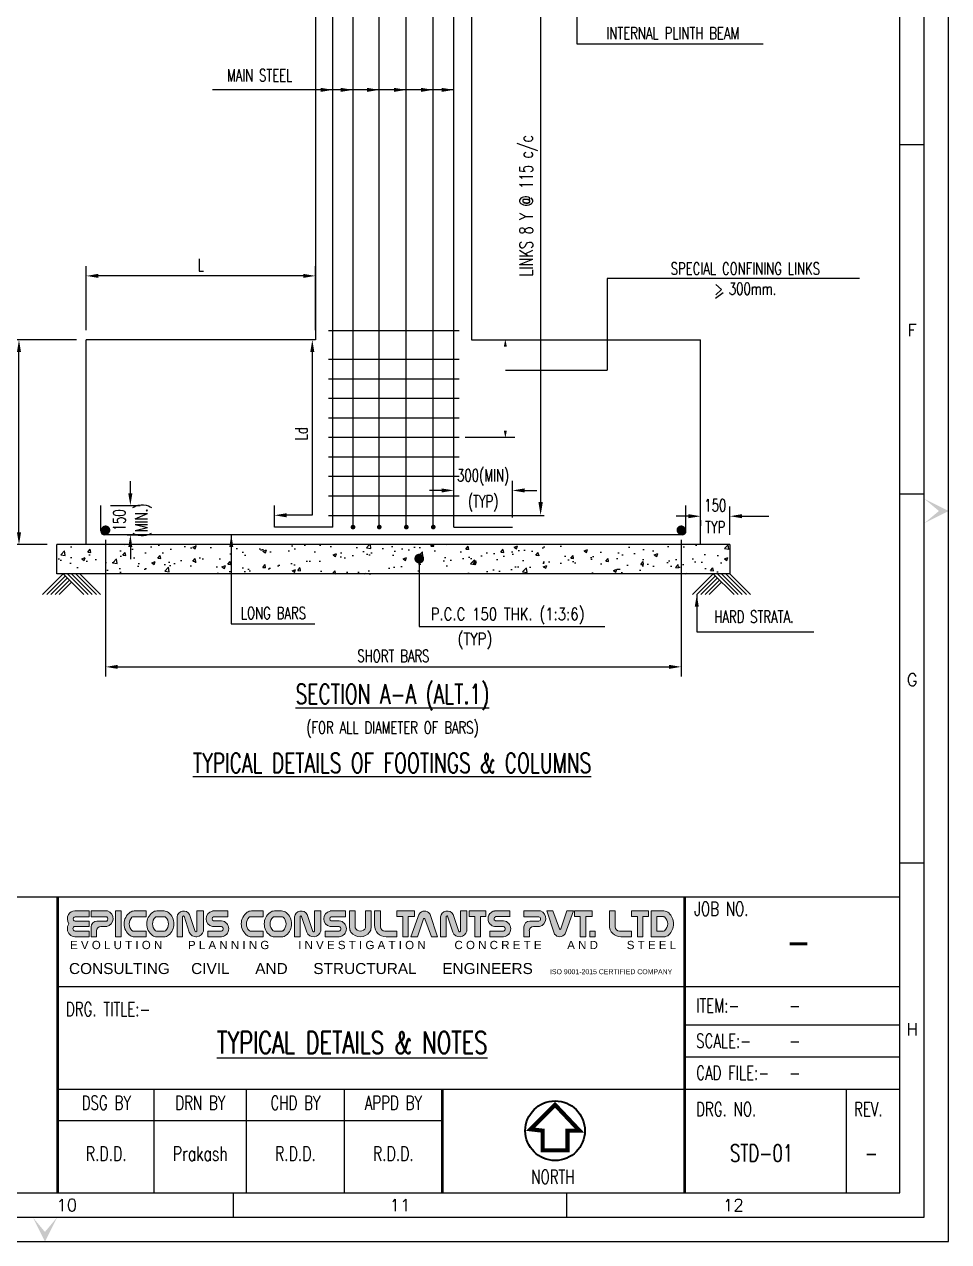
# Model space of a CAD drawing. Extents: x 489124 to 794428, y -356295 to -29813.
# Drawn here: x 680719 to 699674, y -160534 to -135567 of the extents above; entities that cross this region are included whole.
import ezdxf
from ezdxf.enums import TextEntityAlignment as Align
from ezdxf.lldxf.tags import DXFTag

# ---------------------------------------------------------------- set-up
doc = ezdxf.new("R2010")
doc.units = 0
doc.header["$LTSCALE"] = 500
doc.header["$MEASUREMENT"] = 0
doc.layers.get('DEFPOINTS').update_dxf_attribs({"color": 4})
doc.layers.add('00 ECPL LOGO', color=250, linetype='Continuous', lineweight=20)
doc.layers.add('HEADING-TXT', color=1, linetype='Continuous', lineweight=25)
for name, color, linetype in [('CEN', 8, 'CENTER'), ('COL', 1, 'Continuous'), ('DIM', 5, 'Continuous'), ('FOOT', 4, 'Continuous'), ('FRAME', 6, 'Continuous'), ('LINK', 2, 'Continuous'), ('P.C.C.', 8, 'Continuous'), ('PNA', 10, 'Continuous'), ('RING', 4, 'Continuous'), ('TEXT', 4, 'Continuous'), ('TEXT (SHEET)', 4, 'Continuous'), ('TITLE', 4, 'Continuous'), ('TXT', 4, 'Continuous')]:
    doc.layers.add(name, color=color, linetype=linetype)
doc.styles.add('ROMANS', font='r.shx', dxfattribs={"width": 0.7, "bigfont": 'bigfont.shx'})
doc.styles.add('SEC. TEXT', font='arial.ttf', dxfattribs={"height": 180})
tags = doc.linetypes.add('CENTER', pattern=[2, 1.25, -0.25, 0.25, -0.25]).pattern_tags.tags
tags[10:11] = [DXFTag(74, 4), DXFTag(75, 0), DXFTag(340, '0'), DXFTag(46, 1.0), DXFTag(50, 0.0), DXFTag(44, 0.0), DXFTag(45, 0.0)]
tags[8:9] = [DXFTag(74, 4), DXFTag(75, 0), DXFTag(340, '0'), DXFTag(46, 1.0), DXFTag(50, 0.0), DXFTag(44, 0.0), DXFTag(45, 0.0)]
tags[6:7] = [DXFTag(74, 4), DXFTag(75, 0), DXFTag(340, '0'), DXFTag(46, 1.0), DXFTag(50, 0.0), DXFTag(44, 0.0), DXFTag(45, 0.0)]
tags[4:5] = [DXFTag(74, 4), DXFTag(75, 0), DXFTag(340, '0'), DXFTag(46, 1.0), DXFTag(50, 0.0), DXFTag(44, 0.0), DXFTag(45, 0.0)]
doc.dimstyles.new('Copy of INT2TIMES', dxfattribs={"dimtxt": 300, "dimasz": 275, "dimexe": 75, "dimexo": 75, "dimgap": 40, "dimtad": 1, "dimdec": 0, "dimlfac": 0.5, "dimrnd": 5, "dimzin": 0, "dimdsep": 46, "dimtxsty": 'ROMANS', "dimcen": -1, "dimclrd": 5, "dimclre": 5, "dimclrt": 4, "dimadec": 0, "dimazin": 0, "dimtfac": 1, "dimtdec": 0, "dimtix": 1, "dimtofl": 0, "dimtmove": 2, "dimatfit": 3, "dimfxl": 0, "dimtolj": 1, "dimtzin": 0, "dimarcsym": 0})
doc.dimstyles.new('dim25', dxfattribs={"dimtxt": 250, "dimasz": 250, "dimexe": 200, "dimexo": 200, "dimgap": 100, "dimtad": 1, "dimdec": 0, "dimlfac": 0.25, "dimzin": 0, "dimdsep": 46, "dimtxsty": 'ROMANS', "dimcen": 0, "dimclrd": 5, "dimclre": 5, "dimclrt": 4, "dimadec": 0, "dimazin": 0, "dimtfac": 1, "dimtdec": 0, "dimtix": 1, "dimtofl": 0, "dimtmove": 2, "dimatfit": 3, "dimfxl": 0, "dimtolj": 1, "dimtzin": 0, "dimlwd": -1, "dimlwe": -1, "dimarcsym": 0})
doc.dimstyles.new('INT$7', dxfattribs={"dimtxt": 9, "dimasz": 8, "dimexe": 8, "dimexo": 3, "dimgap": 2, "dimtad": 1, "dimdec": 0, "dimzin": 0, "dimdsep": 46, "dimtxsty": 'ROMANS', "dimblk": 'DIMTICK', "dimcen": -0.25, "dimclrd": 5, "dimclre": 5, "dimclrt": 4, "dimadec": 0, "dimazin": 0, "dimtfac": 1, "dimtdec": 0, "dimtix": 1, "dimtofl": 0, "dimtmove": 2, "dimatfit": 3, "dimldrblk": 'DIMTICK', "dimfxl": 0, "dimtolj": 1, "dimtzin": 0, "dimarcsym": 0})

# ---------------------------------------------------------------- blocks, each defined once
blk = doc.blocks.new('*D191')
at = {"layer": 'DEFPOINTS', "color": 0}
for p in [(682287, -145437), (682893, -145437), (682629, -146037)]:
    blk.add_point(p, dxfattribs=at)
at = {"layer": 'DIM', "color": 5}
for p, q in [((682893, -145187), (682893, -144937)), ((682487, -145437), (683093, -145437)), ((682829, -146037), (683093, -146037)), ((682893, -146287), (682893, -146537))]:
    blk.add_line(p, q, dxfattribs=at)
for points in [[(682851, -145187), (682934, -145187), (682893, -145437)], [(682851, -146287), (682934, -146287), (682893, -146037)]]:
    blk.add_solid(points, dxfattribs=at)
at = {"layer": 'DIM', "color": 4, "char_height": 250, "rotation": 90, "style": 'ROMANS'}
for s, insert, attachment_point in [('\\A1;150', (682793, -145737), 8), ('\\A1;(MIN.)', (682993, -145737), 2)]:
    blk.add_mtext(s, dxfattribs=dict(at, insert=insert, attachment_point=attachment_point))
blk = doc.blocks.new('*D192')
at = {"layer": 'DEFPOINTS', "color": 0}
for p in [(680609, -142037), (681987, -142037), (681387, -146237)]:
    blk.add_point(p, dxfattribs=at)
at = {"layer": 'DIM', "color": 5}
for p, q in [((681787, -142037), (680409, -142037)), ((680609, -145987), (680609, -142287)), ((681187, -146237), (680409, -146237))]:
    blk.add_line(p, q, dxfattribs=at)
for points in [[(680567, -142287), (680651, -142287), (680609, -142037)], [(680567, -145987), (680651, -145987), (680609, -146237)]]:
    blk.add_solid(points, dxfattribs=at)
at = {"layer": 'DIM', "color": 4, "insert": (680384, -144137), "char_height": 250, "attachment_point": 5, "rotation": 90, "style": 'ROMANS'}
blk.add_mtext('\\A1;{\\A1;D}', dxfattribs=at)
blk = doc.blocks.new('*D193')
at = {"layer": 'DEFPOINTS', "color": 0}
for p in [(681987, -140726), (681987, -142037), (686687, -142037)]:
    blk.add_point(p, dxfattribs=at)
at = {"layer": 'DIM', "color": 5}
for p, q in [((681987, -141837), (681987, -140526)), ((686687, -141837), (686687, -140526)), ((686437, -140726), (682237, -140726))]:
    blk.add_line(p, q, dxfattribs=at)
for points in [[(682237, -140684), (682237, -140767), (681987, -140726)], [(686437, -140684), (686437, -140767), (686687, -140726)]]:
    blk.add_solid(points, dxfattribs=at)
at = {"layer": 'DIM', "color": 4, "insert": (684337, -140501), "char_height": 250, "attachment_point": 5, "style": 'ROMANS'}
blk.add_mtext('\\A1;{\\A1;L}', dxfattribs=at)
blk = doc.blocks.new('*D194')
at = {"layer": 'DEFPOINTS', "color": 0}
for p in [(694587, -145537), (695187, -145655), (695187, -146237)]:
    blk.add_point(p, dxfattribs=at)
at = {"layer": 'DIM', "color": 5}
for p, q in [((695187, -146037), (695187, -145455)), ((694337, -145655), (694087, -145655)), ((694587, -145737), (694587, -145855)), ((695437, -145655), (695687, -145655))]:
    blk.add_line(p, q, dxfattribs=at)
for points in [[(694337, -145613), (694337, -145696), (694587, -145655)], [(695437, -145613), (695437, -145696), (695187, -145655)]]:
    blk.add_solid(points, dxfattribs=at)
at = {"layer": 'DIM', "color": 4, "char_height": 250, "style": 'ROMANS'}
for s, insert, attachment_point in [('\\A1;150', (694887, -145555), 8), ('\\A1;TYP', (694887, -145755), 2)]:
    blk.add_mtext(s, dxfattribs=dict(at, insert=insert, attachment_point=attachment_point))
blk = doc.blocks.new('FOLDER')
at = {"layer": 'PNA'}
for points in [[(-1250, 2500), (0, 0), (0, 1000)], [(1250, 2500), (0, 0), (0, 1000)]]:
    blk.add_solid(points, dxfattribs=at)
blk = doc.blocks.new('A1')
at = {"layer": '00 ECPL LOGO'}
h = blk.add_hatch(color=7, dxfattribs=at)
h.dxf.hatch_style = 1
h.paths.add_polyline_path([(65416, 6564), (65416, 6682), (65123, 6682, 0.261636), (64999, 6612, 0.285841), (65001, 6424, 0.344902), (65022, 6205, 0.204992), (65127, 6161), (65416, 6161), (65416, 6276), (65134, 6276, -1), (65128, 6370), (65416, 6370), (65416, 6476), (65134, 6476, -1), (65132, 6564)])
h = blk.add_hatch(color=7, dxfattribs=at)
h.dxf.hatch_style = 1
h.paths.add_polyline_path([(65787, 6682), (65455, 6682), (65455, 6564), (65771, 6564, -0.440545), (65771, 6476), (65570, 6476, 0.414214), (65455, 6360), (65455, 6161), (65563, 6161), (65563, 6283, -0.414214), (65650, 6370), (65771, 6370, 0.757811)])
h.paths.add_polyline_path([(66057, 6682), (65944, 6682), (65944, 6161), (66057, 6161)])
h.paths.add_polyline_path([(66562, 6682), (66324, 6682, 0.154275), (66241, 6655, 0.519672), (66241, 6187, 0.154275), (66324, 6161), (66562, 6161), (66562, 6276), (66299, 6276, -0.210356), (66278, 6286, -0.388707), (66278, 6555, -0.210356), (66299, 6564), (66562, 6564)])
h.paths.add_polyline_path([(66927, 6682), (66780, 6682, 0.159018), (66695, 6654, 0.507969), (66695, 6189, 0.159018), (66780, 6161), (66927, 6161, 0.173791), (67019, 6194, 0.472311), (67019, 6649, 0.173791)])
h.paths.add_polyline_path([(66938, 6564, -0.185052), (66957, 6557, -0.445894), (66957, 6284, -0.185052), (66938, 6276), (66774, 6276, -0.185052), (66755, 6284, -0.445894), (66755, 6557, -0.185052), (66774, 6564)], flags=16)
h.paths.add_polyline_path([(67444, 6611, 0.723435), (67190, 6564), (67190, 6161), (67302, 6161), (67302, 6564, -0.723435), (67330, 6575), (67437, 6252, 0.724077), (67721, 6277), (67721, 6682), (67592, 6682), (67592, 6278, -0.755661), (67557, 6267)])
h.paths.add_polyline_path([(68218, 6682), (67905, 6682, 0.823713), (67905, 6367), (68089, 6367, -0.713272), (68089, 6276), (67809, 6276), (67809, 6161), (68089, 6161, 0.900309), (68089, 6484), (67928, 6484, -0.746931), (67928, 6564), (68218, 6564)])
h = blk.add_hatch(color=7, dxfattribs=at)
h.dxf.hatch_style = 1
h.paths.add_polyline_path([(68929, 6682), (68691, 6682, 0.154275), (68607, 6655, 0.519672), (68607, 6187, 0.154275), (68691, 6161), (68929, 6161), (68929, 6276), (68665, 6276, -0.210932), (68644, 6286, -0.385278), (68643, 6554, -0.212895), (68665, 6564), (68929, 6564)])
h.paths.add_polyline_path([(69394, 6649, 0.173792), (69302, 6682), (69155, 6682, 0.159018), (69070, 6654, 0.507969), (69070, 6189, 0.159018), (69155, 6161), (69302, 6161, 0.173792), (69394, 6194, 0.472311)])
h.paths.add_polyline_path([(69312, 6564, -0.185053), (69331, 6557, -0.445893), (69331, 6284, -0.185053), (69312, 6276), (69149, 6276, -0.185053), (69129, 6284, -0.445893), (69129, 6557, -0.185053), (69149, 6564)], flags=16)
h.paths.add_polyline_path([(69562, 6564), (69562, 6161), (69674, 6161), (69674, 6564, -0.436861), (69690, 6581, -0.319738), (69704, 6571), (69809, 6252, 0.724077), (70093, 6277), (70093, 6682), (69964, 6682), (69964, 6278, -0.755661), (69930, 6267), (69816, 6611, 0.723435)])
h.paths.add_polyline_path([(70594, 6682), (70281, 6682, 0.823713), (70281, 6367), (70466, 6367, -0.713272), (70466, 6276), (70185, 6276), (70185, 6161), (70466, 6161, 0.900309), (70466, 6484), (70304, 6484, -0.746931), (70304, 6564), (70594, 6564)])
h.paths.add_polyline_path([(70788, 6682), (70676, 6682), (70676, 6341, 0.160106), (70704, 6256, 0.505303), (71080, 6256, 0.160106), (71108, 6341), (71108, 6682), (70999, 6682), (70999, 6342, -0.621318), (70788, 6342)])
h.paths.add_polyline_path([(71299, 6682), (71181, 6682), (71181, 6392, 0.414214), (71412, 6161), (71631, 6161), (71631, 6276), (71386, 6276, -0.414214), (71299, 6363)])
h.paths.add_polyline_path([(71989, 6682), (71631, 6682), (71631, 6567), (71748, 6567), (71748, 6161), (71860, 6161), (71860, 6567), (71989, 6567)])
h.paths.add_polyline_path([(72294, 6628, 0.539211), (72081, 6621), (71915, 6161), (72046, 6161), (72170, 6522, -0.708617), (72197, 6522), (72327, 6161), (72453, 6161)])
h.paths.add_polyline_path([(72766, 6611, 0.723435), (72512, 6564), (72512, 6161), (72624, 6161), (72624, 6564, -0.723435), (72653, 6575), (72759, 6252, 0.724077), (73043, 6277), (73043, 6682), (72914, 6682), (72914, 6278, -0.755661), (72880, 6267)])
h.paths.add_polyline_path([(73430, 6682), (73090, 6682), (73090, 6567), (73206, 6567), (73206, 6161), (73319, 6161), (73319, 6567), (73430, 6567)])
h.paths.add_polyline_path([(73915, 6682), (73623, 6682, 0.157568), (73539, 6654, 0.511532), (73539, 6394, 0.157569), (73623, 6367), (73786, 6367, -0.713272), (73786, 6276), (73506, 6276), (73506, 6161), (73786, 6161, 0.900308), (73786, 6484), (73630, 6484), (73624, 6484, -0.722204), (73624, 6567), (73915, 6567)])
h = blk.add_hatch(color=7, dxfattribs=at)
h.dxf.hatch_style = 1
h.paths.add_polyline_path([(74531, 6682), (74198, 6682), (74198, 6564), (74501, 6564, -0.270444), (74526, 6549, -0.26297), (74526, 6491, -0.270444), (74501, 6476), (74314, 6476, 0.414214), (74198, 6360), (74198, 6161), (74307, 6161), (74307, 6283, -0.414214), (74393, 6370), (74515, 6370, 0.757811)])
h.paths.add_polyline_path([(74784, 6682), (74659, 6682), (74818, 6215, 0.539211), (75030, 6221), (75196, 6682), (75065, 6682), (74941, 6320, -0.708617), (74914, 6320)])
h.paths.add_polyline_path([(75574, 6682), (75217, 6682), (75217, 6567), (75333, 6567), (75333, 6161), (75446, 6161), (75446, 6567), (75574, 6567)])
h.paths.add_polyline_path([(76042, 6682), (75924, 6682), (75924, 6392, 0.414214), (76155, 6161), (76374, 6161), (76374, 6276), (76129, 6276, -0.414214), (76042, 6363)])
h.paths.add_polyline_path([(75638, 6276), (75531, 6276), (75531, 6161), (75638, 6161)])
h = blk.add_hatch(color=7, dxfattribs=at)
h.dxf.hatch_style = 1
h.paths.add_polyline_path([(76374, 6682), (76374, 6567), (76490, 6567), (76490, 6161), (76603, 6161), (76603, 6567), (76715, 6567), (76715, 6682)])
h.paths.add_polyline_path([(76771, 6682), (76771, 6161), (77026, 6161, 0.189446), (77124, 6199, 0.435754), (77124, 6643, 0.189446), (77026, 6682)])
h.paths.add_polyline_path([(77029, 6567, -0.519112), (77029, 6276), (76881, 6276), (76881, 6567)], flags=16)
at = {"color": 1}
for p, q in [((81794, 6959), (1969, 6959)), ((64792, 5159), (81794, 5159)), ((64792, 3084), (81794, 3084)), ((64792, 2451), (72548, 2451))]:
    blk.add_line(p, q, dxfattribs=at)
at = {"color": 5, "linetype": 'ByBlock', "lineweight": -2}
for p, q in [((77465, 4384), (81794, 4384)), ((77465, 3734), (81794, 3734)), ((66725, 984), (66725, 3084)), ((68592, 984), (68592, 3084)), ((70570, 984), (70570, 3084)), ((80711, 3084), (80711, 984))]:
    blk.add_line(p, q, dxfattribs=at)
blk.add_line((72548, 984), (72548, 3084))
at = {"flags": 128}
blk.add_lwpolyline([(0, 0), (82779, 0), (82779, 58231), (0, 58231)], close=True, dxfattribs=at)
at = {"color": 1, "const_width": 56.6}
for points in [[(64777, 984), (64777, 6959)], [(77447, 984), (77447, 6959)], [(72548, 984), (72548, 3084)]]:
    blk.add_lwpolyline(points, dxfattribs=at)
at = {"layer": '00 ECPL LOGO', "color": 7}
for p, q in [((65416, 6682), (65123, 6682)), ((65416, 6564), (65416, 6682)), ((65787, 6682), (65455, 6682)), ((65455, 6682), (65455, 6564)), ((65944, 6682), (66057, 6682)), ((65944, 6682), (65944, 6161)), ((66057, 6682), (66057, 6161)), ((66324, 6682), (66562, 6682)), ((66562, 6564), (66562, 6682)), ((66780, 6682), (66927, 6682)), ((67592, 6682), (67721, 6682)), ((67721, 6682), (67592, 6682)), ((67592, 6682), (67592, 6276)), ((67721, 6682), (67721, 6276)), ((67905, 6682), (68218, 6682)), ((68218, 6682), (67905, 6682)), ((68218, 6564), (68218, 6682)), ((68929, 6682), (68691, 6682)), ((68929, 6564), (68929, 6682)), ((69155, 6682), (69302, 6682)), ((69964, 6682), (70093, 6682)), ((69964, 6682), (70093, 6682)), ((70093, 6682), (69964, 6682)), ((69964, 6682), (69964, 6276)), ((70093, 6682), (70093, 6277)), ((70281, 6682), (70594, 6682)), ((70281, 6682), (70594, 6682)), ((70594, 6682), (70281, 6682)), ((70594, 6564), (70594, 6682)), ((70676, 6682), (70788, 6682)), ((70788, 6682), (70676, 6682)), ((70676, 6682), (70676, 6341)), ((70788, 6682), (70788, 6342)), ((70999, 6682), (71108, 6682)), ((71108, 6682), (70999, 6682)), ((70999, 6682), (70999, 6342)), ((71108, 6682), (71108, 6341)), ((71181, 6682), (71299, 6682)), ((71299, 6682), (71181, 6682)), ((71181, 6392), (71181, 6682)), ((71299, 6363), (71299, 6682)), ((71631, 6682), (71989, 6682)), ((71989, 6682), (71631, 6682)), ((71631, 6682), (71631, 6567)), ((71989, 6682), (71989, 6567)), ((72914, 6682), (72914, 6276)), ((72914, 6682), (73043, 6682)), ((72914, 6682), (73043, 6682)), ((73043, 6682), (72914, 6682)), ((72914, 6682), (73043, 6682)), ((73043, 6682), (73043, 6276)), ((73090, 6682), (73090, 6567)), ((73090, 6682), (73430, 6682)), ((73430, 6682), (73090, 6682)), ((73090, 6682), (73430, 6682)), ((73090, 6682), (73430, 6682)), ((73430, 6682), (73090, 6682)), ((73430, 6682), (73430, 6567)), ((73602, 6682), (73915, 6682)), ((73602, 6682), (73915, 6682)), ((73915, 6682), (73623, 6682)), ((73915, 6564), (73915, 6682)), ((74198, 6682), (74198, 6564)), ((74531, 6682), (74198, 6682)), ((74659, 6682), (74818, 6215)), ((74784, 6682), (74659, 6682)), ((74784, 6682), (74659, 6682)), ((74784, 6682), (74914, 6320)), ((75065, 6682), (74941, 6320)), ((75196, 6682), (75030, 6221)), ((75196, 6682), (75065, 6682)), ((75123, 6682), (75065, 6682)), ((75196, 6682), (75065, 6682)), ((75217, 6682), (75217, 6567)), ((75217, 6682), (75574, 6682)), ((75574, 6682), (75217, 6682)), ((75217, 6682), (75574, 6682)), ((75217, 6682), (75574, 6682)), ((75217, 6682), (75574, 6682)), ((75574, 6682), (75574, 6567)), ((75924, 6392), (75924, 6682)), ((75924, 6682), (76042, 6682)), ((76042, 6682), (75924, 6682)), ((76042, 6363), (76042, 6682)), ((76374, 6682), (76374, 6567)), ((76374, 6682), (76715, 6682)), ((76715, 6682), (76374, 6682)), ((76715, 6682), (76715, 6567)), ((76771, 6682), (76771, 6161)), ((76771, 6682), (77026, 6682)), ((65134, 6564), (65416, 6564)), ((65416, 6476), (65134, 6476)), ((65416, 6370), (65416, 6476)), ((65771, 6564), (65455, 6564)), ((65771, 6476), (65570, 6476)), ((66299, 6564), (66562, 6564)), ((66774, 6564), (66938, 6564)), ((67190, 6564), (67190, 6161)), ((67302, 6564), (67302, 6161)), ((67330, 6575), (67437, 6252)), ((67444, 6611), (67557, 6267)), ((67721, 6564), (67721, 6564)), ((67928, 6564), (68218, 6564)), ((68089, 6484), (67928, 6484)), ((68665, 6564), (68929, 6564)), ((69149, 6564), (69312, 6564)), ((69562, 6564), (69562, 6161)), ((69674, 6564), (69674, 6161)), ((69704, 6571), (69809, 6252)), ((69816, 6611), (69930, 6267)), ((70093, 6564), (70093, 6564)), ((70304, 6564), (70594, 6564)), ((70466, 6484), (70304, 6484)), ((71631, 6567), (71748, 6567)), ((71748, 6161), (71748, 6567)), ((71860, 6161), (71860, 6567)), ((71860, 6567), (71989, 6567)), ((71915, 6161), (72081, 6621)), ((72046, 6161), (72170, 6522)), ((72327, 6161), (72197, 6522)), ((72453, 6161), (72294, 6628)), ((72512, 6564), (72512, 6161)), ((72624, 6564), (72624, 6161)), ((72653, 6575), (72759, 6252)), ((72766, 6611), (72880, 6267)), ((73043, 6564), (73043, 6564)), ((73090, 6567), (73206, 6567)), ((73090, 6567), (73206, 6567)), ((73206, 6161), (73206, 6567)), ((73319, 6161), (73319, 6567)), ((73319, 6567), (73430, 6567)), ((73319, 6567), (73430, 6567)), ((73624, 6567), (73915, 6567)), ((73786, 6484), (73624, 6484)), ((73630, 6484), (73786, 6484)), ((74501, 6564), (74198, 6564)), ((74501, 6476), (74314, 6476)), ((75217, 6567), (75333, 6567)), ((75217, 6567), (75333, 6567)), ((75333, 6161), (75333, 6567)), ((75446, 6161), (75446, 6567)), ((75446, 6567), (75574, 6567)), ((75446, 6567), (75574, 6567)), ((76374, 6567), (76490, 6567)), ((76490, 6567), (76374, 6567)), ((76490, 6161), (76490, 6567)), ((76603, 6161), (76603, 6567)), ((76603, 6567), (76715, 6567)), ((76603, 6567), (76715, 6567)), ((76715, 6567), (76603, 6567)), ((76881, 6567), (76881, 6276)), ((76881, 6567), (77019, 6567)), ((65127, 6161), (65416, 6161)), ((65128, 6370), (65416, 6370)), ((65416, 6276), (65128, 6276)), ((65416, 6161), (65416, 6276)), ((65455, 6360), (65455, 6161)), ((65455, 6161), (65563, 6161)), ((65563, 6283), (65563, 6161)), ((65650, 6370), (65771, 6370)), ((65944, 6161), (66057, 6161)), ((66299, 6276), (66562, 6276)), ((66324, 6161), (66562, 6161)), ((66562, 6161), (66562, 6276)), ((66774, 6276), (66938, 6276)), ((66927, 6161), (66780, 6161)), ((67190, 6161), (67302, 6161)), ((67569, 6161), (67592, 6161)), ((67592, 6162), (67592, 6161)), ((67721, 6276), (67721, 6276)), ((67809, 6161), (67809, 6276)), ((67809, 6276), (68089, 6276)), ((67809, 6161), (68089, 6161)), ((67809, 6161), (68089, 6161)), ((68089, 6367), (67905, 6367)), ((68665, 6276), (68929, 6276)), ((68691, 6161), (68929, 6161)), ((68929, 6161), (68929, 6276)), ((69149, 6276), (69312, 6276)), ((69155, 6161), (69302, 6161)), ((69562, 6161), (69674, 6161)), ((69562, 6161), (69674, 6161)), ((69562, 6161), (69674, 6161)), ((70185, 6161), (70185, 6276)), ((70185, 6276), (70466, 6276)), ((70185, 6276), (70466, 6276)), ((70185, 6161), (70466, 6161)), ((70185, 6161), (70466, 6161)), ((70185, 6161), (70466, 6161)), ((70466, 6367), (70281, 6367)), ((71386, 6276), (71631, 6276)), ((71412, 6161), (71631, 6161)), ((71412, 6161), (71631, 6161)), ((71631, 6276), (71631, 6161)), ((71748, 6161), (71860, 6161)), ((71748, 6161), (71860, 6161)), ((71915, 6161), (72046, 6161)), ((71989, 6161), (72046, 6161)), ((72327, 6161), (72453, 6161)), ((72327, 6161), (72453, 6161)), ((72512, 6161), (72624, 6161)), ((72512, 6161), (72624, 6161)), ((72512, 6161), (72624, 6161)), ((73043, 6276), (73043, 6276)), ((73206, 6161), (73319, 6161)), ((73206, 6161), (73319, 6161)), ((73206, 6161), (73319, 6161)), ((73206, 6161), (73319, 6161)), ((73506, 6161), (73506, 6276)), ((73506, 6276), (73786, 6276)), ((73506, 6276), (73786, 6276)), ((73506, 6276), (73786, 6276)), ((73506, 6161), (73786, 6161)), ((73506, 6161), (73786, 6161)), ((73506, 6161), (73786, 6161)), ((73506, 6161), (73786, 6161)), ((73506, 6161), (73786, 6161)), ((73786, 6367), (73602, 6367)), ((73623, 6367), (73774, 6367)), ((74198, 6360), (74198, 6161)), ((74198, 6161), (74307, 6161)), ((74307, 6283), (74307, 6161)), ((74393, 6370), (74515, 6370)), ((75333, 6161), (75446, 6161)), ((75333, 6161), (75446, 6161)), ((75333, 6161), (75446, 6161)), ((76129, 6276), (76374, 6276)), ((76155, 6161), (76374, 6161)), ((76155, 6161), (76374, 6161)), ((76374, 6276), (76374, 6161)), ((76490, 6161), (76603, 6161)), ((76490, 6161), (76603, 6161)), ((76490, 6161), (76603, 6161)), ((76490, 6161), (76603, 6161)), ((76507, 6161), (76603, 6161)), ((76507, 6161), (76603, 6161)), ((76507, 6161), (76603, 6161)), ((76507, 6161), (76603, 6161)), ((76771, 6161), (77026, 6161)), ((76881, 6276), (77019, 6276))]:
    blk.add_line(p, q, dxfattribs=at)
blk.add_lwpolyline([(75531, 6276), (75638, 6276), (75638, 6161), (75531, 6161)], close=True, dxfattribs=at)
for centre, radius, start, end in [((65123, 6537), 145, 90, 148.648), ((65735, 6528), 162, 282.7188, 71.3398), ((66405, 6421), 286, 125.0807, 234.9193), ((66324, 6537), 145, 90, 125.0807), ((66865, 6421), 288, 126.1417, 233.8583), ((66780, 6537), 145, 90, 126.1417), ((66927, 6537), 145, 50.5638, 90), ((66832, 6421), 295, 309.4362, 50.5638), ((67324, 6546), 136, 28.75, 172.2831), ((67936, 6524), 160, 101.0425, 258.9575), ((68772, 6421), 286, 125.0807, 234.9193), ((68691, 6537), 145, 90, 125.0807), ((69239, 6421), 288, 126.1417, 233.8583), ((69155, 6537), 145, 90, 126.1417), ((69302, 6537), 145, 50.5638, 90), ((69207, 6421), 295, 309.4362, 50.5638), ((69697, 6546), 136, 28.75, 172.2831), ((70312, 6524), 160, 101.0425, 258.9575), ((72190, 6554), 127, 35.166, 148.5022), ((72647, 6546), 136, 28.75, 172.2831), ((73633, 6524), 160, 125.818, 234.182), ((73623, 6537), 145, 90, 125.818), ((74479, 6528), 162, 282.7188, 71.3398), ((77026, 6537), 145, 47.0907, 90), ((76918, 6421), 303, 312.9093, 47.0907), ((65151, 6520), 178, 148.648, 212.4563), ((65151, 6328), 178, 147.5437, 223.6612), ((65133, 6520), 44.1, 88.7637, 271.2363), ((65570, 6360), 116, 90, 180), ((65731, 6520), 59.7, 312.4487, 47.5513), ((66424, 6420), 199, 137.5171, 222.4829), ((66299, 6535), 28.9, 90, 137.5171), ((66877, 6420), 183, 131.9364, 228.0636), ((66774, 6535), 28.9, 90, 131.9364), ((66938, 6535), 28.9, 48.0636, 90), ((66834, 6420), 183, 311.9364, 48.0636), ((67318, 6565), 16.2, 40.0191, 183.5523), ((67939, 6524), 41.8, 106.4856, 253.5144), ((68072, 6322), 162, 276.006, 83.994), ((68792, 6421), 200, 138.0741, 222.3563), ((68665, 6535), 28.9, 90, 138.0741), ((69252, 6420), 183, 131.9364, 228.0636), ((69149, 6535), 28.9, 90, 131.9364), ((69312, 6535), 28.9, 48.0636, 90), ((69209, 6420), 183, 311.9364, 48.0636), ((69690, 6565), 16.2, 89.1577, 183.5523), ((69690, 6567), 14.5, 18.2334, 89.1577), ((70316, 6524), 41.8, 106.4856, 253.5144), ((70449, 6322), 162, 276.006, 83.994), ((72184, 6517), 14.5, 19.7665, 161.0546), ((72640, 6565), 16.2, 40.0191, 183.5523), ((73638, 6525), 43.7, 108.3261, 238.1957), ((73630, 6513), 28.9, 238.1957, 270), ((73769, 6322), 162, 276.006, 83.994), ((74314, 6360), 116, 90, 180), ((74501, 6535), 28.9, 29.4672, 90), ((74501, 6505), 28.9, 270, 330.5328), ((74474, 6520), 59.7, 330.5328, 29.4672), ((77019, 6538), 28.9, 51.4816, 90), ((76926, 6422), 178, 308.5184, 51.4816), ((65127, 6305), 145, 223.6612, 270), ((65131, 6323), 46.8, 94.0242, 265.9758), ((65650, 6283), 86.7, 90, 180), ((66324, 6305), 145, 234.9193, 270), ((66299, 6305), 28.9, 222.4829, 270), ((66780, 6305), 145, 233.8583, 270), ((66774, 6305), 28.9, 228.0636, 270), ((66927, 6305), 145, 270, 309.4362), ((66938, 6305), 28.9, 270, 311.9364), ((67575, 6311), 150, 203.2219, 346.755), ((67573, 6277), 19, 214.0796, 357.6127), ((68074, 6322), 48, 289.0016, 70.9984), ((68691, 6305), 145, 234.9193, 270), ((68665, 6305), 28.9, 222.3563, 270), ((69155, 6305), 145, 233.8583, 270), ((69149, 6305), 28.9, 228.0636, 270), ((69302, 6305), 145, 270, 309.4362), ((69312, 6305), 28.9, 270, 311.9364), ((69947, 6311), 150, 203.2219, 346.8516), ((69945, 6277), 19, 214.0796, 357.6127), ((70450, 6322), 48, 289.0016, 70.9984), ((70820, 6341), 145, 180, 216.3848), ((70892, 6394), 234, 216.3848, 323.6152), ((70893, 6394), 118, 206.2931, 333.7069), ((70964, 6341), 145, 323.6152, 0), ((71412, 6392), 231, 180, 270), ((71386, 6363), 86.7, 180, 270), ((72897, 6311), 150, 203.2219, 346.755), ((72895, 6277), 19, 214.0796, 357.6127), ((73623, 6512), 145, 234.182, 270), ((73771, 6322), 48, 289.0016, 70.9984), ((74393, 6283), 86.7, 90, 180), ((74922, 6288), 127, 215.166, 328.5022), ((74928, 6325), 14.5, 199.7665, 341.0546), ((76155, 6392), 231, 180, 270), ((76129, 6363), 86.7, 180, 270), ((77019, 6305), 28.9, 270, 308.5184), ((77026, 6305), 145, 270, 312.9093)]:
    blk.add_arc(centre, radius, start, end, dxfattribs=at)
at = {"layer": 'PNA'}
for p, q in [((81794, 22171), (82287, 22171)), ((81794, 15109), (82287, 15109)), ((81794, 7653), (82287, 7653)), ((68326, 984), (68326, 492)), ((75060, 984), (75060, 492))]:
    blk.add_line(p, q, dxfattribs=at)
at = {"layer": 'PNA', "color": 1}
for points in [[(984, 492), (82287, 492), (82287, 57739), (984, 57739)], [(1969, 984), (81794, 984), (81794, 57247), (1969, 57247)]]:
    blk.add_lwpolyline(points, close=True, dxfattribs=at)
at = {"layer": 'PNA', "xscale": 0.196857838483993, "yscale": 0.196857838483993, "zscale": 0.196857838483993, "rotation": 90}
blk.add_blockref('FOLDER', (82779, 14764), dxfattribs=at)
at = {"layer": 'PNA', "xscale": 0.1968578388914466, "yscale": 0.1968578388914466, "zscale": 0.1968578388914466}
blk.add_blockref('FOLDER', (64520, 0), dxfattribs=at)
at = {"layer": '00 ECPL LOGO', "color": 7, "attachment_point": 1, "style": 'SEC. TEXT'}
for s, insert, char_height, width in [('\\pt3669.2;E V O L U T I O N        P L A N N I N G         I N V E S T I G A T I O N         C O N C R E T E        A N D         S T E E L', (65027, 6078), 166.781, 495341.65), ('\\pt4892.2;CONSULTING     CIVIL      AND      STRUCTURAL      ENGINEERS', (65006, 5630), 222.37, 551225.43), ('\\pt2201.5;ISO 9001-2015 CERTIFIED COMPANY', (74724, 5505), 100.07, 482873.39)]:
    blk.add_mtext(s, dxfattribs=dict(at, insert=insert, char_height=char_height, width=width))
at = {"layer": 'PNA', "style": 'ROMANS'}
for s, height, p in [('F', 246, (82041, 18417)), ('G', 246, (82041, 11355)), ('H', 246, (82041, 4292)), ('10', 246.1, (64960, 738)), ('11', 246.1, (71694, 738)), ('12', 246.1, (78428, 738))]:
    blk.add_text(s, height=height, dxfattribs=at).set_placement(p, align=Align.MIDDLE)
at = {"layer": 'TEXT (SHEET)', "color": 4, "style": 'ROMANS', "width": 0.7}
for s, p in [('JOB NO.', (77639, 6582)), ('NORTH', (74345, 1166))]:
    blk.add_text(s, height=283.2, dxfattribs=at).set_placement(p)
for s, height, p in [('DRG. TITLE:-', 283.16, (64944, 4701)), ('ITEM:-', 283.2, (77676, 4772)), ('SCALE:-', 283.2, (77676, 4059)), ('CAD FILE:-', 283.2, (77676, 3409)), ('DRG. NO. ', 283.2, (77676, 2676)), ('REV.', 283.2, (80867, 2676))]:
    blk.add_text(s, height=height, dxfattribs=at).set_placement(p, align=Align.MIDDLE_LEFT)
for s, p in [('DSG BY', (65759, 2803)), ('DRN BY', (67659, 2803)), ('CHD BY', (69581, 2803)), ('APPD BY', (71559, 2803))]:
    blk.add_text(s, height=283.2, dxfattribs=at).set_placement(p, align=Align.MIDDLE_CENTER)
blk = doc.blocks.new('*D202')
at = {"layer": 'DEFPOINTS', "color": 0, "ltscale": 2}
for p in [(689635, -132937), (689527, -145637), (691306, -145637)]:
    blk.add_point(p, dxfattribs=at)
at = {"layer": 'DIM', "color": 5, "lineweight": -2, "ltscale": 2}
for p, q in [((689710, -132937), (691382, -132937)), ((691306, -133212), (691306, -145362)), ((689602, -145637), (691382, -145637))]:
    blk.add_line(p, q, dxfattribs=at)
at = {"layer": 'DIM', "color": 5, "ltscale": 2}
for points in [[(691261, -133212), (691352, -133212), (691306, -132937)], [(691261, -145362), (691352, -145362), (691306, -145637)]]:
    blk.add_solid(points, dxfattribs=at)
at = {"layer": 'DIM', "color": 4, "ltscale": 2, "insert": (691057, -139287), "char_height": 275, "attachment_point": 5, "rotation": 90, "style": 'ROMANS'}
blk.add_mtext('\\A1;LINKS 8 Y @ 115 c/c', dxfattribs=at)
blk = doc.blocks.new('DIMTICK')
for p, q in [((-1, 0), (1, 0)), ((0, 1), (0, -1))]:
    blk.add_line(p, q)
at = {"color": 2, "const_width": 0.1}
blk.add_lwpolyline([(0.71, 0.71), (-0.71, -0.71)], dxfattribs=at)
blk = doc.blocks.new('*D212')
at = {"layer": 'DEFPOINTS', "color": 0}
for p in [(682386, -145940), (694189, -145940), (694189, -148745)]:
    blk.add_point(p, dxfattribs=at)
at = {"layer": 'DIM', "color": 5}
for p, q in [((682386, -146140), (682386, -148945)), ((694189, -146140), (694189, -148945)), ((682636, -148745), (693939, -148745))]:
    blk.add_line(p, q, dxfattribs=at)
for points in [[(682636, -148703), (682636, -148786), (682386, -148745)], [(693939, -148703), (693939, -148786), (694189, -148745)]]:
    blk.add_solid(points, dxfattribs=at)
at = {"layer": 'DIM', "color": 4, "insert": (688287, -148520), "char_height": 250, "attachment_point": 5, "style": 'ROMANS'}
blk.add_mtext('\\A1;SHORT BARS', dxfattribs=at)
blk = doc.blocks.new('*D343')
at = {"layer": 'DEFPOINTS', "color": 0}
for p in [(690727, -145126), (689527, -145878), (690727, -145878)]:
    blk.add_point(p, dxfattribs=at)
at = {"layer": 'DIM', "color": 5}
for p, q in [((689527, -145678), (689527, -144926)), ((690727, -145678), (690727, -144926)), ((689277, -145126), (689027, -145126)), ((690977, -145126), (691227, -145126))]:
    blk.add_line(p, q, dxfattribs=at)
for points in [[(689277, -145085), (689277, -145168), (689527, -145126)], [(690977, -145085), (690977, -145168), (690727, -145126)]]:
    blk.add_solid(points, dxfattribs=at)
at = {"layer": 'DIM', "color": 4, "char_height": 250, "style": 'ROMANS'}
for s, insert, attachment_point in [('\\A1;300(MIN)', (690127, -145026), 8), ('\\A1;(TYP)', (690127, -145226), 2)]:
    blk.add_mtext(s, dxfattribs=dict(at, insert=insert, attachment_point=attachment_point))

msp = doc.modelspace()

# ---------------------------------------------------------------- hatches: boundary and pattern name
at = {"layer": 'P.C.C.'}
h = msp.add_hatch(dxfattribs=at)
h.set_pattern_fill('AR-CONC', color=256, scale=100, style=0)
h.set_pattern_definition([(50, (-3047.13, -235206.2), (717.2602, -62.75213), [75, -825]), (355, (-3047.1, -235206.2), (-138.7513, 752.1921), [60, -660]), (100.4514, (-2987.36, -235211.4), (578.5094, 689.43954), [63.7402, -701.1421]), (46.1842, (-3047.1, -235006.2), (1067.241, -165.519), [112.5, -1237.5]), (96.6356, (-2958.2, -235020), (934.6627, 974.1179), [95.6103, -1051.713]), (351.1842, (-3047.1, -235006.2), (934.662, 974.1186), [90, -990]), (21, (-2947.13, -235056.2), (596.90705, -402.6189), [75, -825]), (326, (-2947.1, -235056.2), (243.3153, 725.15005), [60, -660]), (71.4514, (-2897.4, -235089.76), (840.2226, 322.5305), [63.7402, -701.1421]), (37.5, (-3047.13, -235206.2), (12.159855, 332.89385), [0, -652, 0, -670, 0, -662.5]), (7.5, (-3047.13, -235206.2), (263.06954, 394.41171), [0, -382, 0, -637, 0, -252.5]), (327.5, (-3270.13, -235206.2), (533.82244, -22.55487), [0, -250, 0, -780, 0, -1035]), (317.5, (-3370.13, -235206.2), (583.18617, 100.10498), [0, -325, 0, -518, 0, -735])])
h.paths.add_polyline_path([(686242.253, -146236.787), (686242.253, -146836.787), (695187.365, -146836.787), (695187.365, -146236.787)])
h.paths.add_polyline_path([(686242.253, -146836.787), (686242.253, -146236.787), (681387.365, -146236.787), (681387.365, -146836.787)])

# ---------------------------------------------------------------- linework, layer by layer
at = {"layer": 'CEN', "linetype": 'Continuous'}
msp.add_line((689757.132, -144036.787), (690776.132, -144036.787), dxfattribs=at)
at = {"layer": 'COL', "linetype": 'Continuous'}
for points, const_width in [([(682337.528, -145940.225, 1), (682433.528, -145940.225, 1)], 96), ([(687435.141, -145877.787, 1), (687483.141, -145877.787, 1)], 48), ([(687973.559, -145877.787, 1), (688021.559, -145877.787, 1)], 48), ([(688528.385, -145877.787, 1), (688576.385, -145877.787, 1)], 48), ([(689080.997, -145877.787, 1), (689128.997, -145877.787, 1)], 48), ([(694237.203, -145940.225, -1), (694141.203, -145940.225, -1)], 96)]:
    msp.add_lwpolyline(points, format="xyb", close=True, dxfattribs=dict(at, const_width=const_width))
at = {"layer": 'DIM'}
for p, q in [((697842.247, -140782.35), (692673.494, -140782.35)), ((692673.494, -140782.35), (692673.494, -142660.154)), ((690583.205, -142660.154), (692673.494, -142660.154)), ((695267.365, -145654.704), (695986.365, -145654.704))]:
    msp.add_line(p, q, dxfattribs=at)
at = {"layer": 'DIM', "color": 5}
for points in [[(686487.365, -142036.787), (686424.5, -142036.787)], [(686624.5, -142288.5), (686624.5, -145635.5), (686097.365, -145635.5)], [(685847.365, -145877.787), (685847.365, -145435.5)]]:
    msp.add_lwpolyline(points, dxfattribs=at)
at = {"layer": 'DIM', "flags": 128}
msp.add_lwpolyline([(690583.205, -143900.348, 61.213, 0, 0), (690583.205, -144053.278, 0, 0, 0), (690583.205, -143011.593, 0, 0, 0), (690583.205, -142023.907, 0, 61.213, 0), (690583.205, -142176.838, 0, 0, 0)], format="xyseb", dxfattribs=at)
at = {"layer": 'DIM', "color": 5}
for points in [[(686582.833, -142288.5), (686666.167, -142288.5), (686624.5, -142036.787)], [(686097.365, -145593.833), (686097.365, -145677.167), (685847.365, -145635.5)]]:
    msp.add_solid(points, dxfattribs=at)
at = {"layer": 'FOOT', "linetype": 'Continuous'}
for p, q in [((686687.365, -132123.527), (686687.365, -142036.787)), ((689887.365, -135123.527), (689887.365, -142036.787)), ((681987.365, -146236.787), (681987.365, -142036.787)), ((686687.365, -142036.787), (681987.365, -142036.787)), ((689887.365, -142036.787), (694587.365, -142036.787)), ((694587.365, -146236.787), (694587.365, -142036.787)), ((695187.365, -146236.787), (681387.365, -146236.787)), ((681387.365, -146836.787), (681387.365, -146236.787)), ((695187.365, -146236.787), (695187.365, -146836.787)), ((695187.365, -146836.787), (681387.365, -146836.787))]:
    msp.add_line(p, q, dxfattribs=at)
at = {"layer": 'FRAME'}
for p, q in [((687459.141, -145842.052), (687459.141, -123960.056)), ((687047.365, -145877.787), (687047.365, -124595.777)), ((687997.559, -145842.052), (687997.559, -124595.777)), ((688552.385, -145842.052), (688552.385, -124595.777)), ((689104.997, -145842.052), (689104.997, -124595.777)), ((689527.365, -145877.787), (689527.365, -126169.622)), ((682287.365, -145956.787), (682287.365, -145436.787)), ((694287.365, -145956.787), (694287.365, -145436.787)), ((694207.365, -146036.787), (682367.365, -146036.787)), ((687047.365, -145877.787), (685847.365, -145877.787)), ((689527.365, -145877.787), (690727.365, -145877.787))]:
    msp.add_line(p, q, dxfattribs=at)
for centre, start, end in [((682367.365, -145956.787), 180, 270), ((694207.365, -145956.787), 270, 0)]:
    msp.add_arc(centre, 80, start, end, dxfattribs=at)
at = {"layer": 'LINK'}
for p, q in [((686954.628, -141843.461), (689635.174, -141843.461)), ((686954.628, -142436.787), (689635.174, -142436.787)), ((686954.628, -142836.787), (689635.174, -142836.787)), ((686954.628, -143236.787), (689635.174, -143236.787)), ((686954.628, -143636.787), (689635.174, -143636.787)), ((686954.628, -144036.787), (689635.174, -144036.787)), ((686954.628, -144436.787), (689635.174, -144436.787)), ((686954.628, -144836.787), (689635.174, -144836.787)), ((686954.628, -145236.787), (689635.174, -145236.787)), ((686954.628, -145636.787), (689635.174, -145636.787))]:
    msp.add_line(p, q, dxfattribs=at)
at = {"layer": 'RING', "linetype": 'Continuous'}
for p, q in [((681093.101, -147261.051), (681517.365, -146836.787)), ((681177.954, -147261.051), (681559.792, -146879.214)), ((681262.807, -147261.051), (681602.218, -146921.64)), ((681347.66, -147261.051), (681644.645, -146964.066)), ((681432.513, -147261.051), (681687.071, -147006.493)), ((681941.629, -147261.051), (681517.365, -146836.787)), ((682026.482, -147261.051), (681602.218, -146836.787)), ((682111.335, -147261.051), (681687.071, -146836.787)), ((682196.188, -147261.051), (681771.924, -146836.787)), ((682281.041, -147261.051), (681856.777, -146836.787)), ((694423.69, -147261.051), (694847.954, -146836.787)), ((694508.543, -147261.051), (694890.381, -146879.214)), ((694593.396, -147261.051), (694932.807, -146921.64)), ((694678.248, -147261.051), (694975.233, -146964.066)), ((694763.101, -147261.051), (695017.66, -147006.493)), ((695272.218, -147261.051), (694847.954, -146836.787)), ((695357.071, -147261.051), (694932.807, -146836.787)), ((695441.924, -147261.051), (695017.66, -146836.787)), ((695526.777, -147261.051), (695102.513, -146836.787)), ((695611.629, -147261.051), (695187.365, -146836.787))]:
    msp.add_line(p, q, dxfattribs=at)
at = {"layer": 'TITLE', "color": 1, "const_width": 85.553}
msp.add_lwpolyline([(691602.811, -157727.139), (691101.519, -158228.431), (691349.649, -158257.608), (691349.649, -158661.099), (691855.973, -158661.099), (691855.973, -158257.608), (692104.103, -158257.608)], close=True, dxfattribs=at)
at = {"layer": 'TITLE', "lineweight": 35}
msp.add_circle((691602.811, -158257.608), 611.22, dxfattribs=at)
at = {"layer": 'TXT', "linetype": 'ByBlock'}
msp.add_line((694892.502, -141179.508), (695051.77, -141067.041), dxfattribs=at)

# ---------------------------------------------------------------- block references
at = {"xscale": 1.01500000001397, "yscale": 1.01500000001397, "zscale": 1.01500000001397}
msp.add_blockref('A1', (615653.425, -160533.5), dxfattribs=at)

# ---------------------------------------------------------------- texts
at = {"layer": 'DIM', "color": 4, "style": 'ROMANS', "width": 0.8}
for s, p in [('P.C.C 150 THK. (1:3:6)', (689051.732, -147786.115)), ('(TYP)', (689603.232, -148297.108))]:
    msp.add_text(s, height=250, dxfattribs=at).set_placement(p)
at = {"layer": 'DIM', "color": 4, "insert": (686399.5, -143961.394), "char_height": 250, "attachment_point": 5, "rotation": 90, "style": 'ROMANS'}
msp.add_mtext('\\A1;Ld', dxfattribs=at)
at = {"layer": 'HEADING-TXT', "color": 6, "style": 'ROMANS', "width": 0.7}
for s, p in [('%%uSECTION A-A (ALT.1)', (688267.982, -149330.204)), ('%%uTYPICAL DETAILS OF FOOTINGS & COLUMNS', (688258.982, -150714.704))]:
    msp.add_text(s, height=400, dxfattribs=at).set_placement(p, align=Align.MIDDLE)
at = {"layer": 'TEXT', "color": 1, "style": 'ROMANS', "width": 0.7}
msp.add_text('-', height=650, dxfattribs=at).set_placement((696594.486, -154376.448), align=Align.MIDDLE_CENTER)
at = {"layer": 'TEXT', "color": 2, "style": 'ROMANS', "width": 0.7}
for s, height, p in [('-', 300, (696402.5, -155690.134)), ('-', 300, (696402.5, -156413.321)), ('-', 300, (696402.5, -157073.071)), ('STD-01', 350, (695190.773, -158717.662)), ('-', 350, (697951.603, -158717.662))]:
    msp.add_text(s, height=height, dxfattribs=at).set_placement(p, align=Align.MIDDLE_LEFT)
at = {"layer": 'TEXT', "color": 1, "style": 'ROMANS', "width": 0.7}
msp.add_text('%%UTYPICAL DETAILS & NOTES', height=450, dxfattribs=at).set_placement((684667.292, -156450.666), align=Align.MIDDLE_LEFT)
at = {"layer": 'TEXT', "color": 2, "style": 'ROMANS', "width": 0.7}
for s, p in [('R.D.D.', (682398.315, -158729.144)), ('Prakash', (684327.012, -158729.144)), ('R.D.D.', (686278.186, -158729.144)), ('R.D.D.', (688286.075, -158729.144))]:
    msp.add_text(s, height=300, dxfattribs=at).set_placement(p, align=Align.MIDDLE_CENTER)
at = {"layer": 'TXT', "style": 'ROMANS', "width": 0.7}
for s, p in [('INTERNAL PLINTH BEAM', (694016.459, -135748.627)), ('(FOR ALL DIAMETER OF BARS)', (688267.982, -150006.704))]:
    msp.add_text(s, height=250, dxfattribs=at).set_placement(p, align=Align.MIDDLE)
at = {"layer": 'TXT', "linetype": 'ByBlock', "style": 'ROMANS', "width": 0.7}
for s, p in [('MAIN STEEL', (685543.623, -136611.672)), ('SPECIAL CONFINING LINKS', (695504.264, -140575.064)), ('> 300mm.', (695504.264, -140990.086))]:
    msp.add_text(s, height=250, dxfattribs=at).set_placement(p, align=Align.MIDDLE)
at = {"layer": 'TXT', "style": 'ROMANS', "width": 0.7}
for s, p in [('LONG BARS', (685158.678, -147766.967)), ('HARD STRATA.', (694868.53, -147840.744))]:
    msp.add_text(s, height=250, dxfattribs=at).set_placement(p)

# ---------------------------------------------------------------- dimensions: what is measured, and where the dimension line sits
at = {"layer": 'DIM', "ltscale": 2}
dim = msp.add_linear_dim(base=(691306.5, -145636.787), p1=(689635.174, -132936.689), p2=(689527.365, -145636.787), angle=90, text='LINKS 8 Y @ 115 c/c', dimstyle='Copy of INT2TIMES', override={"dimtxt": 275}, dxfattribs=at)
dim.commit()
dim.dimension.update_dxf_attribs({"geometry": '*D202', "text_midpoint": (691056.976, -139286.738)})
at = {"layer": 'DIM'}
for base, p1, p2, text, picture, middle in [((681987.365, -140725.704), (686687.365, -142036.787), (681987.365, -142036.787), '{\\A1;L}', '*D193', (684337.365, -140500.704)), ((690727.365, -145126.204), (689527.365, -145877.787), (690727.365, -145877.787), '300(MIN)\\X(TYP)', '*D343', (690127.365, -145126.204)), ((695187.365, -145654.704), (694587.365, -145536.787), (695187.365, -146236.787), '<>\\XTYP', '*D194', (694887.365, -145654.704)), ((694189.203, -148744.704), (682385.528, -145940.225), (694189.203, -145940.225), 'SHORT BARS', '*D212', (688287.365, -148519.704))]:
    dim = msp.add_linear_dim(base=base, p1=p1, p2=p2, text=text, dimstyle='dim25', dxfattribs=at)
    dim.commit()
    dim.dimension.update_dxf_attribs({"geometry": picture, "text_midpoint": middle})
for base, p1, p2, text, picture, middle in [((680608.865, -142036.787), (681387.365, -146236.787), (681987.365, -142036.787), '{\\A1;D}', '*D192', (680383.865, -144136.787)), ((682892.759, -145436.787), (682629.14, -146036.787), (682287.365, -145436.787), '<>\\X(MIN.)', '*D191', (682892.759, -145736.787))]:
    dim = msp.add_linear_dim(base=base, p1=p1, p2=p2, angle=90, text=text, dimstyle='dim25', dxfattribs=at)
    dim.commit()
    dim.dimension.update_dxf_attribs({"geometry": picture, "text_midpoint": middle})

# ---------------------------------------------------------------- leaders
for points in [[(692048, -135012.687), (692048, -135964.687), (695873.5, -135964.687)], [(687047.365, -136910.704), (684575.5, -136910.704)], [(689104.997, -136910.704), (684755.631, -136910.704)], [(687459.141, -136910.704), (684987.276, -136910.704)], [(689527.365, -136910.704), (685178, -136910.704)], [(687997.559, -136910.704), (685525.693, -136910.704)], [(688552.385, -136910.704), (686080.519, -136910.704)], [(684963, -146036.787), (684963, -147861.704), (686679, -147861.704)], [(694508.543, -147261.051), (694508.543, -148026.204), (696908.5, -148026.204)]]:
    msp.add_leader(points, dimstyle='dim25', dxfattribs=at)
at = {"layer": 'TXT'}
msp.add_leader([(688817.5, -146524.204), (688817.5, -147913.704), (692624, -147913.704)], dimstyle='INT$7', override={"dimasz": 200, "dimgap": 2, "dimtad": 0, "dimldrblk": 'Dot'}, dxfattribs=at)

doc.saveas('drawing.dxf')
